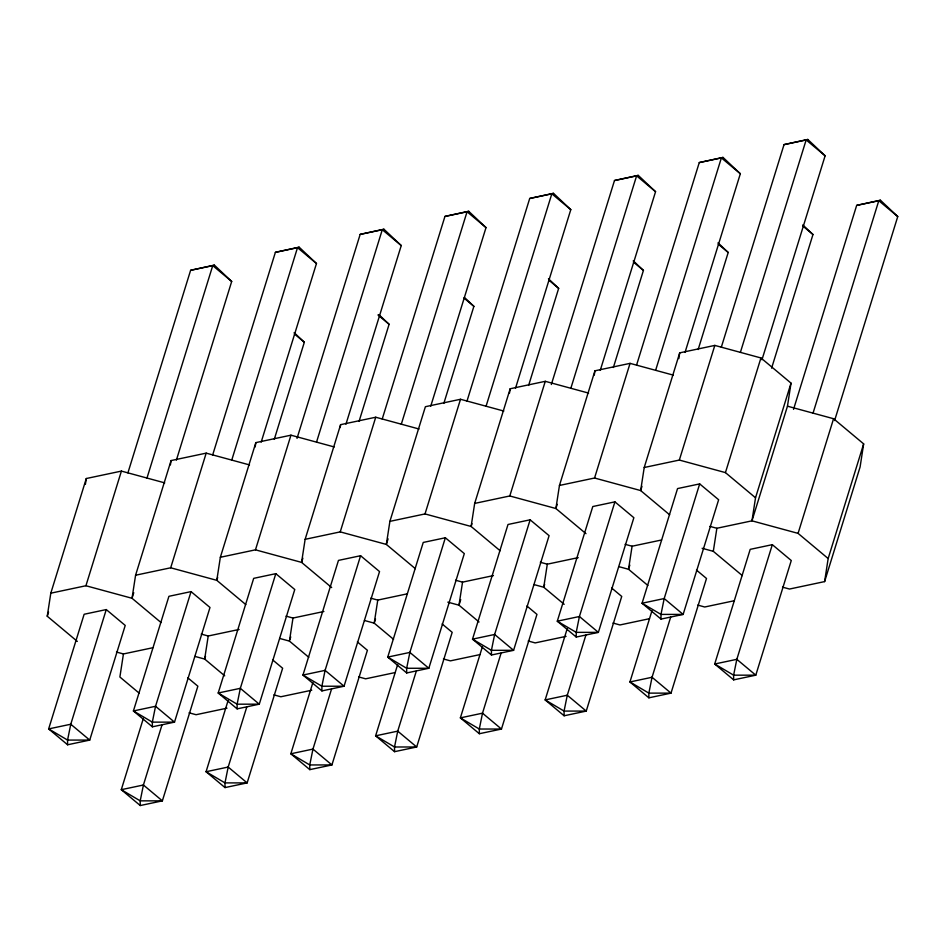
<?xml version="1.0" encoding="UTF-8"?>
<svg xmlns="http://www.w3.org/2000/svg" width="945" height="945" viewBox="0 0 945 945"><rect width="100%" height="100%" fill="white"/><g stroke="black" fill="none" stroke-linecap="round" stroke-linejoin="round"><path stroke-width="1.42" d="M77.336 641.407L47.25 616.234L50.806 593.177L86.29 478.524L121.409 471.094L164.725 482.871M85.404 484.289L86.29 478.524M152.936 647.703L123.441 653.952L119.885 677.01L139.234 693.193M249.492 464.916L206.187 453.139L171.069 460.569L135.584 575.221L132.028 598.279L161.04 622.554M170.407 464.893L171.069 460.569M239.12 629.453L208.219 635.997L204.663 659.055L224.721 675.84M334.27 446.961L290.954 435.184L255.847 442.614L220.35 557.278L216.795 580.336L245.806 604.599M255.174 446.938L255.847 442.614M308.779 657.283L289.442 641.1L292.985 618.042L323.887 611.498M419.048 429.006L375.732 417.229L340.613 424.659L305.129 539.323L301.573 562.381L331.66 587.554M340.176 427.542L340.613 424.659M407.26 593.838L377.764 600.087L374.208 623.145L393.557 639.328M503.815 411.051L460.51 399.274L425.392 406.704L389.895 521.368L386.34 544.426L415.363 568.689M493.444 575.588L462.542 582.132L458.986 605.19L479.044 621.975M588.593 393.096L545.277 381.319L510.17 388.761L474.673 503.413L471.118 526.471L500.129 550.746M509.497 393.085L510.17 388.761M578.21 557.633L547.309 564.177L543.753 587.235L564.177 604.316M673.36 375.141L630.055 363.364L594.937 370.806L559.452 485.458L555.896 508.516L585.983 533.689M594.275 375.13L594.937 370.806M661.583 539.985L632.087 546.222L628.531 569.28L647.868 585.463M709.872 526.377L716.865 528.267L751.972 520.837L787.468 406.185L791.024 383.127L760.938 357.954L714.822 345.409L679.715 352.851L644.218 467.503L640.663 490.561L669.674 514.836M678.829 358.616L679.715 352.851M742.321 575.599L713.31 551.325L716.865 528.267M791.024 383.127L755.527 497.779L751.972 520.837L798.076 533.37L828.163 558.542L824.607 581.6L789.5 589.042L782.507 587.14M787.468 406.185L833.573 418.718L863.659 443.89L860.104 466.948L824.607 581.6M47.25 616.234L48.549 612.041M50.806 593.177L85.924 585.746L121.409 471.094M127.906 472.878L190.618 270.294L214.373 265.132L231.69 281.468L176.384 460.132M106.265 609.572L70.769 724.236L67.567 740.077L67.603 744.778L89.728 740.089L125.224 625.436L106.265 609.572L84.14 614.262L48.656 728.914L67.603 744.778M146.983 478.04L212.743 265.616L214.373 265.132M133.753 592.692L132.028 598.279L85.924 585.746M135.584 575.221L170.691 567.791L206.187 453.139M212.684 454.923L275.385 252.339L299.152 247.177L316.469 263.513L261.163 442.177M143.368 718.377L121.291 789.689L140.25 805.542L162.363 800.864L197.859 686.2L187.819 677.813M191.044 591.617L155.547 706.281L152.334 722.134L152.381 726.823L174.506 722.134L209.991 607.481L191.044 591.617L168.919 596.307L133.422 710.959L152.381 726.823M231.761 460.085L297.51 247.661L299.152 247.177M162.02 724.874L143.416 785L140.203 800.852L140.25 805.542M217.669 577.537L216.795 580.336L170.691 567.791M205.526 656.255L204.663 659.055L194.883 656.397M274.286 439.307L304.337 342.244L294.143 332.628M220.35 557.278L255.469 549.836L290.954 435.184M297.025 438.374L360.163 234.384L383.93 229.222L401.247 245.558L345.941 424.222M228.135 700.422L206.057 771.734L225.016 787.587L247.141 782.909L282.638 668.245L272.597 659.858M275.81 573.662L240.325 688.326L237.112 704.179L237.148 708.868L259.273 704.179L294.769 589.526L275.81 573.662L253.685 578.352L218.2 693.004L237.148 708.868M316.528 442.13L382.288 229.706L383.93 229.222M246.799 706.919L228.182 767.045L224.981 782.897L225.016 787.587M302.872 558.176L301.573 562.381L255.469 549.836M289.867 639.706L290.729 636.906M359.065 421.352L389.104 324.289L378.921 314.673M305.129 539.323L340.235 531.881L375.732 417.229M382.229 419.013L444.941 216.429L468.696 211.278L486.013 227.603L430.707 406.267M312.913 682.467L290.836 753.779L309.795 769.632L331.919 764.954L367.404 650.29L357.375 641.903M360.588 555.719L325.092 670.371L321.891 686.224L321.926 690.913L344.051 686.224L379.536 571.571L360.588 555.719L338.464 560.397L302.967 675.049L321.926 690.913M401.306 424.175L467.066 211.751L468.696 211.278M331.565 688.964L312.96 749.09L309.747 764.942L309.795 769.632M388.076 538.827L386.34 544.426L340.235 531.881M375.508 618.951L374.208 623.145L364.427 620.487M443.831 403.397L473.882 306.334L464.716 297.687M389.895 521.368L425.014 513.926L460.51 399.274M467.007 401.058L529.708 198.474L553.475 193.323L570.792 209.648L515.486 388.312M397.68 664.512L375.614 735.824L394.561 751.677L416.686 746.999L452.183 632.335L442.142 623.948M445.355 537.764L409.87 652.416L406.657 668.269L406.704 672.958L428.829 668.269L464.314 553.616L445.355 537.764L423.242 542.442L387.745 657.094L406.704 672.958M486.073 406.22L551.833 193.796L553.475 193.323M416.343 671.009L397.727 731.135L394.526 746.987L394.561 751.677M471.98 523.672L471.118 526.471L425.014 513.926M460.711 599.602L458.986 605.19L447.812 602.154M528.609 385.442L558.66 288.379L548.466 278.763M474.673 503.413L509.792 495.971L545.277 381.319M551.337 384.509L614.486 180.53L638.241 175.368L655.558 191.693L600.252 370.357M482.458 646.557L460.38 717.869L479.339 733.722L501.464 729.044L536.949 614.392L526.92 605.993M530.133 519.809L494.637 634.461L491.435 650.314L491.471 655.003L513.596 650.314L549.092 535.661L530.133 519.809L508.008 524.487L472.524 639.151L491.471 655.003M570.851 388.265L636.611 175.841L638.241 175.368M501.122 653.054L482.505 713.18L479.304 729.032L479.339 733.722M557.196 504.323L555.896 508.516L509.792 495.971M544.627 584.435L543.753 587.235L533.972 584.577M613.376 367.487L643.427 270.424L633.245 260.808M559.452 485.458L594.559 478.016L630.055 363.364M636.552 365.148L699.265 162.575L723.019 157.413L740.337 173.738L685.03 352.414M567.236 628.602L545.159 699.914L564.118 715.778L586.231 711.089L621.727 596.437L611.687 588.038M614.911 501.854L579.415 616.506L576.214 632.359L576.249 637.048L598.374 632.37L633.859 517.706L614.911 501.854L592.787 506.532L557.29 621.196L576.249 637.048M655.629 370.31L721.378 157.886L723.019 157.413M585.888 635.111L567.284 695.225L564.07 711.077L564.118 715.778M641.962 486.368L640.663 490.561L594.559 478.016M629.831 565.086L628.531 569.28L618.751 566.622M698.154 349.532L728.205 252.469L718.011 242.865M644.218 467.503L679.337 460.061L714.822 345.409M721.318 347.193L784.031 144.62L807.798 139.458L825.115 155.795L761.965 359.773M652.003 610.647L629.937 681.959L648.884 697.823L671.009 693.134L706.506 578.482L696.465 570.083M699.678 483.899L664.193 598.551L660.98 614.404L661.028 619.093L683.14 614.415L718.637 499.751L699.678 483.899L677.553 488.577L642.068 603.241L661.028 619.093M740.396 352.355L806.156 139.931L807.798 139.458M670.666 617.156L652.05 677.27L648.849 693.122L648.884 697.823M755.527 497.779L725.441 472.606L760.938 357.954M771.604 368.16L812.972 234.514L802.789 224.91M793.528 409.374L856.666 205.384L880.433 200.222L897.75 216.559L834.6 420.549M772.325 544.663L736.828 659.326L733.615 675.167L733.663 679.868L755.787 675.179L791.272 560.527L772.325 544.663L750.2 549.352L714.703 664.004L733.663 679.868M813.043 413.13L878.791 200.706L880.433 200.222M798.076 533.37L833.573 418.718M828.163 558.542L863.659 443.89M190.618 270.294L212.743 265.616L231.69 281.468M275.385 252.339L297.51 247.661L316.469 263.513M360.163 234.384L382.288 229.706L401.247 245.558M444.941 216.429L467.066 211.751L486.013 227.603M529.708 198.474L551.833 193.796L570.792 209.648M614.486 180.53L636.611 175.841L655.558 191.693M699.265 162.575L721.378 157.886L740.337 173.738M784.031 144.62L806.156 139.931L825.115 155.795M856.666 205.384L878.791 200.706L897.75 216.559M226.977 708.171L196.076 714.715L189.095 712.825M311.755 690.216L280.854 696.76L273.873 694.87M395.128 672.568L365.632 678.817L358.639 676.915M479.895 654.613L450.399 660.862L443.418 658.96M566.079 636.363L535.177 642.907L528.196 641.005M649.451 618.703L619.955 624.952L612.962 623.05M734.218 600.748L704.722 606.997L697.741 605.095M679.337 460.061L725.441 472.606M702.123 548.289L713.31 551.325M625.106 544.32L632.087 546.222M540.327 562.275L547.309 564.177M455.549 580.23L462.542 582.132M370.783 598.185L377.764 600.087M286.004 616.14L292.985 618.042M279.661 638.442L289.442 641.1M201.226 634.095L208.219 635.997M116.459 652.05L123.441 653.952M802.943 226.115L812.972 234.514M718.165 244.07L728.205 252.469M633.398 262.025L643.427 270.424M548.62 279.98L558.66 288.379M463.841 297.935L473.882 306.334M377.953 314.957L389.104 324.289M294.297 333.845L304.337 342.244M70.769 724.236L48.656 728.914L67.567 740.077L89.728 740.089L70.769 724.236M155.547 706.281L133.422 710.959L152.334 722.134L174.506 722.134L155.547 706.281M240.325 688.326L218.2 693.004L237.112 704.179L259.273 704.179L240.325 688.326M325.092 670.371L302.967 675.049L321.891 686.224L344.051 686.224L325.092 670.371M409.87 652.416L387.745 657.094L406.657 668.269L428.829 668.269L409.87 652.416M494.637 634.461L472.524 639.151L491.435 650.314L513.596 650.314L494.637 634.461M579.415 616.506L557.29 621.196L576.214 632.359L598.374 632.37L579.415 616.506M664.193 598.551L642.068 603.241L660.98 614.404L683.14 614.415L664.193 598.551M143.416 785L121.291 789.689L140.203 800.852L162.363 800.864L143.416 785M228.182 767.045L206.057 771.734L224.981 782.897L247.141 782.909L228.182 767.045M312.96 749.09L290.836 753.779L309.747 764.942L331.919 764.954L312.96 749.09M397.727 731.135L375.614 735.824L394.526 746.987L416.686 746.999L397.727 731.135M482.505 713.18L460.38 717.869L479.304 729.032L501.464 729.044L482.505 713.18M567.284 695.225L545.159 699.914L564.07 711.077L586.231 711.089L567.284 695.225M652.05 677.27L629.937 681.959L648.849 693.122L671.009 693.134L652.05 677.27M736.828 659.326L714.703 664.004L733.615 675.167L755.787 675.179L736.828 659.326"/></g></svg>
